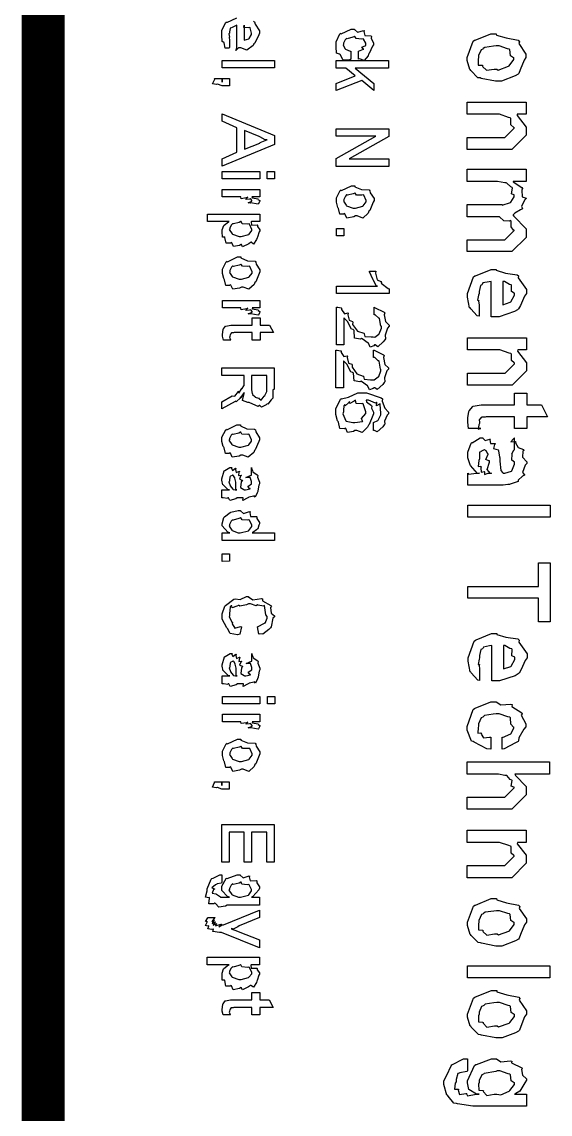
# Model space of a CAD drawing. Extents: x 0.1 to 11.6, y 0.3 to 16.3.
# Drawn here: x 1.585 to 1.832, y 1.393 to 1.903 of the extents above; entities that cross this region are included whole.
import ezdxf

# ---------------------------------------------------------------- set-up
doc = ezdxf.new("R2010")
doc.units = 0
doc.header["$MEASUREMENT"] = 0

msp = doc.modelspace()

# ---------------------------------------------------------------- linework, layer by layer
at = {"color": 0, "const_width": 0.02}
msp.add_lwpolyline([(1.595, 0.520019), (1.595, 4.17665)], dxfattribs=at)
at = {"color": 0}
msp.add_lwpolyline([(1.69325, 1.90349), (1.69368, 1.90317), (1.69396, 1.90213), (1.69607, 1.89904), (1.69607, 1.89794), (1.69575, 1.89719), (1.6939, 1.89328), (1.69347, 1.89296), (1.69308, 1.8921), (1.69021, 1.89003), (1.68728, 1.891), (1.68631, 1.891), (1.68599, 1.89068), (1.68494, 1.88976), (1.68544, 1.891), (1.68544, 1.891), (1.68544, 1.90164), (1.68489, 1.90126), (1.683, 1.90044), (1.68283, 1.90056), (1.68283, 1.90056), (1.6824, 1.90007), (1.68197, 1.8985), (1.68197, 1.89794), (1.68175, 1.89762), (1.68197, 1.896), (1.68197, 1.896), (1.68181, 1.89589), (1.68197, 1.89469), (1.68197, 1.89469), (1.68197, 1.89469), (1.68197, 1.89122), (1.68175, 1.89094), (1.68007, 1.8909), (1.67953, 1.89333), (1.67936, 1.89361), (1.67936, 1.89361), (1.6786, 1.89399), (1.6785, 1.89697), (1.6785, 1.89794), (1.6785, 1.89925), (1.68028, 1.90283), (1.68067, 1.90315), (1.68083, 1.90289), (1.68539, 1.90511)], dxfattribs=at)
for points in [[(1.68892, 1.90164), (1.68892, 1.89469), (1.68892, 1.89469), (1.69114, 1.89524), (1.69129, 1.89535), (1.69129, 1.89535), (1.69239, 1.89731), (1.69239, 1.89794), (1.69239, 1.89794), (1.69162, 1.90039), (1.69151, 1.90056), (1.69086, 1.90039), (1.68875, 1.90056), (1.68892, 1.90164), (1.68892, 1.90164)], [(1.73876, 1.88943), (1.73876, 1.88574), (1.73807, 1.88531), (1.73492, 1.88542), (1.73389, 1.88786), (1.73356, 1.88813), (1.7335, 1.88808), (1.73204, 1.88851), (1.73182, 1.8915), (1.73182, 1.89247), (1.73182, 1.89382), (1.73361, 1.89757), (1.734, 1.89789), (1.73415, 1.89757), (1.73887, 1.89985), (1.7405, 1.89985), (1.7404, 1.89962), (1.74181, 1.89837), (1.74474, 1.89914), (1.74507, 1.89899), (1.74479, 1.89871), (1.74528, 1.89675), (1.7481, 1.89669), (1.74832, 1.89638), (1.74826, 1.8955), (1.7494, 1.89324), (1.7494, 1.89247), (1.74892, 1.89176), (1.74724, 1.8884), (1.74701, 1.88813), (1.74681, 1.88732), (1.74496, 1.88514), (1.74278, 1.88585), (1.74224, 1.88574), (1.74224, 1.88943), (1.74224, 1.88943), (1.74468, 1.8904), (1.74485, 1.89051), (1.74457, 1.89057), (1.74382, 1.89133), (1.74571, 1.89219), (1.74571, 1.89247), (1.74571, 1.89317), (1.74462, 1.89513), (1.74442, 1.89529), (1.74365, 1.89513), (1.74126, 1.8954), (1.74067, 1.89638), (1.7405, 1.89638), (1.73969, 1.896), (1.73708, 1.89529), (1.73665, 1.89535), (1.7366, 1.89529), (1.73611, 1.89481), (1.73529, 1.89324), (1.73529, 1.89268), (1.73508, 1.89242), (1.736, 1.89068), (1.73617, 1.89051), (1.73617, 1.89051), (1.73844, 1.88949), (1.73876, 1.88943)], [(1.80669, 1.89762), (1.80675, 1.89703), (1.81136, 1.89567), (1.81694, 1.89458), (1.81754, 1.89393), (1.81717, 1.89307), (1.82058, 1.88818), (1.82058, 1.88656), (1.81972, 1.88531), (1.81793, 1.88086), (1.81728, 1.87912), (1.81689, 1.87874), (1.81549, 1.87793), (1.80919, 1.87549), (1.80713, 1.87549), (1.80626, 1.87549), (1.79958, 1.87679), (1.7991, 1.87701), (1.79812, 1.87711), (1.79482, 1.88049), (1.79454, 1.88092), (1.79428, 1.88092), (1.79303, 1.88514), (1.79303, 1.88656), (1.79303, 1.88656), (1.7959, 1.8941), (1.7965, 1.89458), (1.79676, 1.89464), (1.80419, 1.89762), (1.80669, 1.89762)], [(1.80669, 1.89199), (1.80533, 1.89182), (1.80132, 1.89128), (1.80063, 1.89068), (1.8004, 1.89046), (1.79964, 1.89019), (1.79844, 1.88749), (1.79844, 1.88656), (1.79818, 1.88579), (1.79824, 1.88303), (1.80007, 1.88292), (1.8004, 1.88265), (1.80029, 1.88232), (1.80214, 1.88058), (1.80572, 1.88112), (1.80692, 1.88112), (1.80757, 1.88064), (1.81244, 1.88243), (1.81278, 1.88265), (1.81278, 1.88265), (1.81494, 1.88558), (1.81494, 1.88656), (1.81478, 1.88644), (1.81338, 1.88738), (1.8131, 1.89025), (1.81278, 1.89046), (1.81196, 1.89063), (1.808, 1.89199), (1.80669, 1.89199)], [(1.67854, 1.88514), (1.70307, 1.88514), (1.70307, 1.88167), (1.67854, 1.88167), (1.67854, 1.88514)], [(1.73188, 1.8851), (1.7564, 1.8851), (1.7564, 1.88163), (1.74078, 1.88163), (1.74946, 1.87446), (1.74946, 1.87121), (1.74382, 1.87576), (1.73188, 1.87121), (1.73188, 1.87446), (1.74078, 1.87793), (1.73643, 1.88163), (1.73188, 1.88163), (1.73188, 1.8851)], [(1.67854, 1.87674), (1.68201, 1.87674), (1.68201, 1.87326), (1.67854, 1.87326), (1.67854, 1.87326), (1.67649, 1.87403), (1.67637, 1.87414), (1.67594, 1.87397), (1.67415, 1.87429), (1.67513, 1.87646), (1.67507, 1.87674), (1.67854, 1.87674), (1.67854, 1.87642), (1.67854, 1.87571), (1.67854, 1.87543), (1.67854, 1.87532), (1.67854, 1.875), (1.67854, 1.875), (1.67854, 1.87674)], [(1.79308, 1.86572), (1.82064, 1.86572), (1.82064, 1.86008), (1.81651, 1.86008), (1.8164, 1.85943), (1.82064, 1.85406), (1.82064, 1.85226), (1.82064, 1.85032), (1.81392, 1.84358), (1.80957, 1.84358), (1.79308, 1.84358), (1.79308, 1.84924), (1.80826, 1.84924), (1.81065, 1.84924), (1.815, 1.85357), (1.815, 1.854), (1.81483, 1.85394), (1.81353, 1.85508), (1.81353, 1.85807), (1.81326, 1.85835), (1.81244, 1.85856), (1.80817, 1.86008), (1.80675, 1.86008), (1.79308, 1.86008), (1.79308, 1.86572)], [(1.6786, 1.86029), (1.70313, 1.8501), (1.70313, 1.84597), (1.6786, 1.83578), (1.6786, 1.83925), (1.68554, 1.84228), (1.68554, 1.85379), (1.6786, 1.85682), (1.6786, 1.86029)], [(1.68901, 1.85249), (1.68901, 1.84381), (1.69618, 1.84663), (1.69635, 1.84685), (1.69954, 1.84814), (1.69965, 1.84814), (1.69878, 1.8481), (1.69629, 1.8495), (1.69596, 1.84967), (1.68901, 1.85249)], [(1.73193, 1.85329), (1.75646, 1.85329), (1.75646, 1.84961), (1.73801, 1.83919), (1.75646, 1.83919), (1.75646, 1.83572), (1.73193, 1.83572), (1.73193, 1.8394), (1.75038, 1.84982), (1.73193, 1.84982), (1.73193, 1.85329)], [(1.6786, 1.83333), (1.69618, 1.83333), (1.69618, 1.82986), (1.6786, 1.82986), (1.6786, 1.83333)], [(1.69965, 1.83333), (1.70313, 1.83333), (1.70313, 1.82986), (1.69965, 1.82986), (1.69965, 1.83333)], [(1.79312, 1.83436), (1.82069, 1.83436), (1.82069, 1.82872), (1.81461, 1.82872), (1.81451, 1.8285), (1.81862, 1.82579), (1.81896, 1.82546), (1.81858, 1.82465), (1.81874, 1.82156), (1.82069, 1.8209), (1.82069, 1.82069), (1.81993, 1.81993), (1.81853, 1.81694), (1.81901, 1.81603), (1.81896, 1.81592), (1.81803, 1.81549), (1.81543, 1.81381), (1.81467, 1.81321), (1.8144, 1.8131), (1.81483, 1.8125), (1.82069, 1.80664), (1.82069, 1.80462), (1.82069, 1.80246), (1.81396, 1.79594), (1.81158, 1.79596), (1.79312, 1.79596), (1.79312, 1.80138), (1.80897, 1.80138), (1.81071, 1.80138), (1.81506, 1.80572), (1.81506, 1.80593), (1.81478, 1.80587), (1.81358, 1.80757), (1.81358, 1.81022), (1.81332, 1.81049), (1.81282, 1.81011), (1.81022, 1.81028), (1.80826, 1.81222), (1.80767, 1.81222), (1.79312, 1.81222), (1.79312, 1.81787), (1.8094, 1.81787), (1.80951, 1.81765), (1.81332, 1.81879), (1.81353, 1.81896), (1.81353, 1.81896), (1.81506, 1.82156), (1.81506, 1.82243), (1.81489, 1.82237), (1.81381, 1.82292), (1.81429, 1.82563), (1.81418, 1.8259), (1.81342, 1.82617), (1.81168, 1.82796), (1.81136, 1.82807), (1.81071, 1.82801), (1.80729, 1.82872), (1.80615, 1.82872), (1.79312, 1.82872), (1.79312, 1.83436)], [(1.74067, 1.82671), (1.74067, 1.82622), (1.74365, 1.82488), (1.74724, 1.82476), (1.74761, 1.82432), (1.74778, 1.8234), (1.74957, 1.82069), (1.74957, 1.81976), (1.74924, 1.81901), (1.74756, 1.8151), (1.74718, 1.81478), (1.74685, 1.81386), (1.74431, 1.81162), (1.74169, 1.81261), (1.74089, 1.81261), (1.74007, 1.81213), (1.73682, 1.81162), (1.736, 1.81353), (1.73568, 1.81369), (1.73546, 1.81342), (1.73361, 1.81342), (1.73301, 1.81603), (1.73286, 1.81629), (1.73264, 1.81657), (1.73199, 1.81901), (1.73199, 1.81976), (1.73199, 1.82101), (1.73378, 1.82443), (1.73415, 1.82476), (1.73432, 1.82443), (1.73904, 1.82671), (1.74067, 1.82671)], [(1.67865, 1.82497), (1.69624, 1.82497), (1.69624, 1.8215), (1.69254, 1.8215), (1.69276, 1.82101), (1.69526, 1.82053), (1.69536, 1.82042), (1.69532, 1.82026), (1.69624, 1.81976), (1.69624, 1.81956), (1.69601, 1.81917), (1.69547, 1.81814), (1.69536, 1.81803), (1.69189, 1.81868), (1.69162, 1.81862), (1.69069, 1.81868), (1.69254, 1.8195), (1.69254, 1.81976), (1.69254, 1.81976), (1.692, 1.82058), (1.69189, 1.82064), (1.69135, 1.82047), (1.68967, 1.82032), (1.6906, 1.82129), (1.6906, 1.82129), (1.68989, 1.82101), (1.6875, 1.82064), (1.68733, 1.8215), (1.68733, 1.8215), (1.67865, 1.8215), (1.67865, 1.82497)], [(1.74067, 1.82324), (1.73986, 1.82286), (1.73725, 1.82221), (1.73682, 1.82243), (1.73676, 1.82237), (1.73628, 1.82189), (1.73546, 1.82032), (1.73546, 1.81976), (1.73525, 1.8195), (1.73654, 1.81754), (1.73676, 1.81737), (1.73676, 1.81737), (1.73986, 1.81629), (1.74089, 1.81629), (1.74089, 1.81629), (1.74436, 1.81722), (1.74457, 1.81737), (1.74457, 1.81737), (1.74588, 1.81917), (1.74588, 1.81976), (1.74588, 1.81976), (1.74479, 1.82221), (1.74457, 1.82237), (1.74382, 1.82221), (1.74132, 1.82232), (1.74083, 1.82324), (1.74067, 1.82324)], [(1.67171, 1.81342), (1.69624, 1.81342), (1.69624, 1.80994), (1.69233, 1.80994), (1.69211, 1.80979), (1.69228, 1.80826), (1.69499, 1.80838), (1.69515, 1.80821), (1.6951, 1.80761), (1.69624, 1.80615), (1.69624, 1.80561), (1.6959, 1.80512), (1.69515, 1.80263), (1.69493, 1.80236), (1.69472, 1.8016), (1.69331, 1.79943), (1.69211, 1.80029), (1.69189, 1.80018), (1.69103, 1.79958), (1.68815, 1.79818), (1.68767, 1.79932), (1.68756, 1.79932), (1.68679, 1.79883), (1.68392, 1.79829), (1.68311, 1.80007), (1.68278, 1.80018), (1.68251, 1.79992), (1.6805, 1.79992), (1.6799, 1.80251), (1.67974, 1.80279), (1.67969, 1.80274), (1.67876, 1.80268), (1.67865, 1.80524), (1.67865, 1.80604), (1.67865, 1.80604), (1.67936, 1.80806), (1.67953, 1.80821), (1.67953, 1.80821), (1.68164, 1.80985), (1.68192, 1.80994), (1.67171, 1.80996), (1.67171, 1.81342)], [(1.68733, 1.80994), (1.68653, 1.80957), (1.68392, 1.80886), (1.68349, 1.80892), (1.68343, 1.80886), (1.68294, 1.80843), (1.68212, 1.80697), (1.68212, 1.80647), (1.68192, 1.80621), (1.68321, 1.80425), (1.68343, 1.8041), (1.68343, 1.8041), (1.68653, 1.803), (1.68756, 1.803), (1.68756, 1.803), (1.69103, 1.80393), (1.69125, 1.8041), (1.69125, 1.8041), (1.69254, 1.80572), (1.69254, 1.80626), (1.69254, 1.80626), (1.69146, 1.80871), (1.69125, 1.80886), (1.69049, 1.80871), (1.68799, 1.80897), (1.6875, 1.80994), (1.68733, 1.80994)], [(1.73199, 1.80675), (1.73546, 1.80675), (1.73546, 1.80328), (1.73199, 1.80328), (1.73199, 1.80675)], [(1.68739, 1.79346), (1.68739, 1.79297), (1.69038, 1.79161), (1.69396, 1.7915), (1.69433, 1.79107), (1.6945, 1.79015), (1.69629, 1.78743), (1.69629, 1.78651), (1.69596, 1.78575), (1.69428, 1.78185), (1.6939, 1.78153), (1.69357, 1.7806), (1.69103, 1.77838), (1.68842, 1.77935), (1.68761, 1.77935), (1.68679, 1.77886), (1.68354, 1.77838), (1.68272, 1.78028), (1.6824, 1.78043), (1.68218, 1.78017), (1.68033, 1.78017), (1.67974, 1.78276), (1.67958, 1.78304), (1.67936, 1.78332), (1.67871, 1.78575), (1.67871, 1.78651), (1.67871, 1.78776), (1.6805, 1.79118), (1.68088, 1.7915), (1.68104, 1.79118), (1.68576, 1.79346), (1.68739, 1.79346)], [(1.68739, 1.78999), (1.68658, 1.78961), (1.68397, 1.78896), (1.68354, 1.78917), (1.68349, 1.78911), (1.683, 1.78863), (1.68218, 1.78706), (1.68218, 1.78651), (1.68197, 1.78624), (1.68326, 1.78429), (1.68349, 1.78413), (1.68349, 1.78413), (1.68658, 1.78304), (1.68761, 1.78304), (1.68761, 1.78304), (1.69108, 1.78396), (1.69129, 1.78413), (1.69129, 1.78413), (1.6926, 1.78592), (1.6926, 1.78651), (1.6926, 1.78651), (1.69151, 1.78896), (1.69129, 1.78911), (1.69054, 1.78896), (1.68804, 1.78907), (1.68756, 1.78999), (1.68739, 1.78999)], [(1.73204, 1.77636), (1.73204, 1.77983), (1.75114, 1.77983), (1.75076, 1.77979), (1.74914, 1.78276), (1.74897, 1.7831), (1.74897, 1.7831), (1.7475, 1.78651), (1.74744, 1.78678), (1.75049, 1.78678), (1.75032, 1.78586), (1.75108, 1.78271), (1.75282, 1.78196), (1.7531, 1.78157), (1.75293, 1.78125), (1.75624, 1.77869), (1.75657, 1.77854), (1.75657, 1.77636), (1.73204, 1.77636)], [(1.79867, 1.77117), (1.79867, 1.76574), (1.79775, 1.7659), (1.79476, 1.76921), (1.79454, 1.76964), (1.79422, 1.76975), (1.79324, 1.77474), (1.79324, 1.77636), (1.79324, 1.77636), (1.79611, 1.78413), (1.79671, 1.78461), (1.79704, 1.78467), (1.80425, 1.78765), (1.80669, 1.78765), (1.80669, 1.78722), (1.81093, 1.78586), (1.81646, 1.78515), (1.81711, 1.78461), (1.81689, 1.78364), (1.82081, 1.77821), (1.82081, 1.77636), (1.81993, 1.77511), (1.81803, 1.77083), (1.81711, 1.76915), (1.81668, 1.76878), (1.81521, 1.76796), (1.808, 1.76551), (1.80561, 1.76551), (1.80528, 1.76551), (1.80453, 1.76551), (1.80431, 1.76551), (1.80431, 1.78201), (1.80333, 1.7819), (1.8004, 1.78131), (1.80007, 1.78065), (1.79997, 1.78049), (1.79926, 1.78017), (1.79867, 1.77735), (1.79867, 1.77638), (1.79839, 1.77567), (1.79796, 1.77322), (1.79867, 1.77317), (1.79867, 1.77311), (1.79844, 1.77274), (1.79867, 1.77117), (1.79867, 1.77117)], [(1.80974, 1.78201), (1.80974, 1.77115), (1.80974, 1.77115), (1.81321, 1.77229), (1.81342, 1.77246), (1.81342, 1.77246), (1.81515, 1.77556), (1.81515, 1.77658), (1.81506, 1.77653), (1.81375, 1.77729), (1.81386, 1.78022), (1.81364, 1.78049), (1.81282, 1.78065), (1.81049, 1.78201), (1.80974, 1.78201)], [(1.67871, 1.77317), (1.69629, 1.77317), (1.69629, 1.76969), (1.6926, 1.76969), (1.69282, 1.76921), (1.69532, 1.76872), (1.69542, 1.76861), (1.69536, 1.76844), (1.69629, 1.76796), (1.69629, 1.76774), (1.69607, 1.76736), (1.69553, 1.76633), (1.69542, 1.76622), (1.69194, 1.76687), (1.69168, 1.76682), (1.69075, 1.76687), (1.6926, 1.76768), (1.6926, 1.76796), (1.6926, 1.76796), (1.69206, 1.76876), (1.69194, 1.76882), (1.6914, 1.76867), (1.68972, 1.7685), (1.69065, 1.76947), (1.69065, 1.76947), (1.68994, 1.76921), (1.68756, 1.76882), (1.68739, 1.76969), (1.68739, 1.76969), (1.67871, 1.76969), (1.67871, 1.77317)], [(1.73551, 1.75239), (1.73204, 1.75239), (1.73204, 1.76997), (1.73264, 1.76997), (1.73421, 1.76964), (1.73443, 1.76953), (1.73443, 1.76888), (1.73574, 1.76687), (1.73731, 1.76731), (1.73747, 1.76714), (1.73731, 1.76644), (1.73796, 1.76389), (1.73953, 1.76335), (1.73964, 1.76303), (1.73958, 1.76199), (1.74186, 1.75879), (1.74474, 1.75782), (1.74507, 1.7576), (1.74496, 1.7576), (1.74528, 1.75629), (1.74821, 1.75608), (1.74918, 1.75608), (1.74989, 1.75607), (1.75179, 1.75737), (1.75201, 1.7576), (1.75201, 1.7576), (1.7531, 1.76019), (1.7531, 1.76107), (1.75282, 1.76107), (1.75217, 1.76476), (1.75201, 1.76497), (1.75179, 1.76486), (1.75017, 1.7665), (1.74963, 1.7665), (1.74963, 1.76997), (1.74983, 1.76992), (1.75429, 1.76774), (1.75461, 1.76736), (1.75435, 1.7665), (1.75493, 1.76324), (1.75657, 1.76161), (1.75657, 1.76107), (1.75586, 1.76025), (1.75472, 1.75694), (1.75489, 1.75515), (1.75461, 1.75478), (1.7539, 1.75385), (1.75131, 1.75146), (1.75017, 1.75239), (1.74983, 1.75239), (1.74951, 1.75201), (1.74778, 1.75136), (1.74701, 1.75314), (1.74681, 1.75325), (1.74681, 1.75325), (1.74403, 1.75521), (1.74376, 1.75543), (1.74322, 1.7551), (1.7405, 1.75558), (1.74024, 1.75911), (1.73986, 1.75956), (1.73899, 1.75971), (1.73714, 1.76329), (1.73703, 1.76346), (1.73699, 1.76346), (1.73562, 1.76486), (1.73551, 1.76497), (1.73551, 1.75239)], [(1.68267, 1.75467), (1.67919, 1.75467), (1.67919, 1.75467), (1.67876, 1.75646), (1.67876, 1.75706), (1.67876, 1.75706), (1.6791, 1.75971), (1.67919, 1.75987), (1.67919, 1.75987), (1.68018, 1.76113), (1.68028, 1.76118), (1.68028, 1.76118), (1.68272, 1.76161), (1.68354, 1.76161), (1.69265, 1.76161), (1.69265, 1.76508), (1.69635, 1.76508), (1.69635, 1.76161), (1.70068, 1.76161), (1.70264, 1.75814), (1.69635, 1.75814), (1.69635, 1.75467), (1.69265, 1.75467), (1.69265, 1.75814), (1.68419, 1.75814), (1.68397, 1.75797), (1.68294, 1.75797), (1.68289, 1.75792), (1.68278, 1.75776), (1.68246, 1.75737), (1.68246, 1.75726), (1.68229, 1.75706), (1.68224, 1.7564), (1.68224, 1.75618), (1.68207, 1.75597), (1.68257, 1.75483), (1.68267, 1.75467)], [(1.79329, 1.75575), (1.82086, 1.75575), (1.82086, 1.75011), (1.81674, 1.75011), (1.81662, 1.74946), (1.82086, 1.74408), (1.82086, 1.74229), (1.82086, 1.74035), (1.81413, 1.73361), (1.80979, 1.73361), (1.79329, 1.73361), (1.79329, 1.73925), (1.80849, 1.73926), (1.81087, 1.73925), (1.81521, 1.7436), (1.81521, 1.74403), (1.81506, 1.74397), (1.81375, 1.74511), (1.81375, 1.7481), (1.81347, 1.74838), (1.81267, 1.74858), (1.80838, 1.75011), (1.80697, 1.75011), (1.79329, 1.75011), (1.79329, 1.75575)], [(1.73525, 1.73242), (1.73178, 1.73242), (1.73178, 1.75), (1.73236, 1.75), (1.73394, 1.74967), (1.73415, 1.74957), (1.73415, 1.74892), (1.73546, 1.7469), (1.73703, 1.74733), (1.73719, 1.74718), (1.73703, 1.74647), (1.73768, 1.74392), (1.73926, 1.74338), (1.73936, 1.74306), (1.73931, 1.74203), (1.7416, 1.73882), (1.74447, 1.73785), (1.74479, 1.73763), (1.74468, 1.73763), (1.74501, 1.73633), (1.74794, 1.73611), (1.74892, 1.73611), (1.74963, 1.73611), (1.75151, 1.73742), (1.75174, 1.73763), (1.75174, 1.73763), (1.75282, 1.74024), (1.75282, 1.7411), (1.75256, 1.7411), (1.7519, 1.74479), (1.75174, 1.74501), (1.75151, 1.7449), (1.74989, 1.74653), (1.74935, 1.74653), (1.74935, 1.75), (1.74957, 1.74994), (1.75401, 1.74778), (1.75435, 1.7474), (1.75407, 1.74653), (1.75467, 1.74328), (1.75629, 1.74164), (1.75629, 1.7411), (1.75558, 1.74029), (1.75444, 1.73697), (1.75461, 1.73518), (1.75435, 1.73481), (1.75364, 1.73389), (1.75103, 1.7315), (1.74989, 1.73242), (1.74957, 1.73242), (1.74924, 1.73204), (1.7475, 1.73139), (1.74675, 1.73318), (1.74653, 1.73329), (1.74653, 1.73329), (1.74376, 1.73524), (1.74349, 1.73546), (1.74294, 1.73514), (1.74024, 1.73562), (1.73996, 1.73915), (1.73958, 1.73958), (1.73871, 1.73975), (1.73688, 1.74332), (1.73676, 1.74349), (1.73671, 1.74349), (1.73535, 1.7449), (1.73525, 1.74501), (1.73525, 1.73242)], [(1.67844, 1.74165), (1.70296, 1.74164), (1.70296, 1.73167), (1.70231, 1.73133), (1.70221, 1.7276), (1.7021, 1.72732), (1.70156, 1.72672), (1.69993, 1.72478), (1.69971, 1.72493), (1.69971, 1.72493), (1.69911, 1.72444), (1.69694, 1.72336), (1.69624, 1.72407), (1.69601, 1.72407), (1.69536, 1.72362), (1.69157, 1.72537), (1.69125, 1.72558), (1.6906, 1.72543), (1.68815, 1.7265), (1.68896, 1.72965), (1.68886, 1.73014), (1.68836, 1.72954), (1.68701, 1.7276), (1.68778, 1.7284), (1.68778, 1.7284), (1.68718, 1.72775), (1.68517, 1.72581), (1.68474, 1.72607), (1.68474, 1.72601), (1.67844, 1.72254), (1.67844, 1.72581), (1.68321, 1.72862), (1.68321, 1.72862), (1.68446, 1.72846), (1.68625, 1.73068), (1.68647, 1.73079), (1.68636, 1.73063), (1.68636, 1.72982), (1.68788, 1.73199), (1.68799, 1.7321), (1.68799, 1.7321), (1.68881, 1.73329), (1.68886, 1.7334), (1.68886, 1.7334), (1.68886, 1.73454), (1.68886, 1.73492), (1.68886, 1.73817), (1.67844, 1.73817), (1.67844, 1.74165)], [(1.69233, 1.73817), (1.69233, 1.7321), (1.69233, 1.73144), (1.69265, 1.72965), (1.69276, 1.7295), (1.69276, 1.72917), (1.6939, 1.72831), (1.69407, 1.72819), (1.69407, 1.72803), (1.69553, 1.72754), (1.69601, 1.72754), (1.69596, 1.72732), (1.69689, 1.72657), (1.69824, 1.72846), (1.6984, 1.72862), (1.69835, 1.72862), (1.69846, 1.7284), (1.69949, 1.73068), (1.69949, 1.73144), (1.69949, 1.73817), (1.69233, 1.73817)], [(1.74935, 1.71246), (1.74935, 1.71615), (1.74935, 1.71615), (1.75142, 1.71713), (1.75151, 1.71724), (1.75146, 1.71729), (1.75282, 1.71972), (1.75282, 1.72049), (1.75282, 1.72049), (1.75244, 1.72456), (1.75239, 1.72504), (1.75206, 1.72472), (1.75076, 1.72401), (1.75082, 1.72558), (1.75065, 1.72569), (1.75022, 1.72526), (1.74696, 1.72657), (1.74588, 1.72657), (1.74604, 1.72575), (1.74832, 1.72407), (1.74849, 1.72374), (1.74838, 1.72293), (1.74935, 1.72097), (1.74935, 1.72026), (1.74903, 1.7194), (1.74735, 1.71522), (1.74696, 1.71485), (1.74658, 1.71392), (1.74397, 1.71154), (1.74149, 1.71246), (1.74067, 1.71246), (1.73996, 1.71197), (1.73719, 1.71149), (1.73643, 1.71337), (1.73611, 1.71354), (1.73579, 1.71322), (1.73361, 1.71343), (1.73301, 1.71625), (1.73286, 1.71658), (1.73258, 1.7169), (1.73178, 1.71994), (1.73178, 1.72092), (1.73178, 1.72254), (1.73394, 1.727), (1.73438, 1.72743), (1.73443, 1.72726), (1.73768, 1.72803), (1.74203, 1.73004), (1.74349, 1.73003), (1.74599, 1.73004), (1.75293, 1.72769), (1.75347, 1.72721), (1.75331, 1.72618), (1.75456, 1.72282), (1.75629, 1.72092), (1.75629, 1.72026), (1.75564, 1.71963), (1.75444, 1.71685), (1.75456, 1.71533), (1.75435, 1.71506), (1.75364, 1.71414), (1.75108, 1.71175), (1.74972, 1.71251), (1.74935, 1.71246)], [(1.79943, 1.71332), (1.79378, 1.71332), (1.79378, 1.71332), (1.79335, 1.71625), (1.79335, 1.71724), (1.79335, 1.71832), (1.79389, 1.72136), (1.794, 1.72157), (1.794, 1.72157), (1.79574, 1.72362), (1.79596, 1.72374), (1.79596, 1.72374), (1.79969, 1.72439), (1.80094, 1.72439), (1.81526, 1.72439), (1.81526, 1.72982), (1.8209, 1.72982), (1.8209, 1.72439), (1.82785, 1.72439), (1.83068, 1.71875), (1.8209, 1.71875), (1.8209, 1.71332), (1.81526, 1.71332), (1.81526, 1.71875), (1.80203, 1.71875), (1.80149, 1.71864), (1.79992, 1.71858), (1.79986, 1.71853), (1.79958, 1.71847), (1.79904, 1.71778), (1.79899, 1.71767), (1.79872, 1.71756), (1.79878, 1.71619), (1.79878, 1.71571), (1.7985, 1.71511), (1.79824, 1.713), (1.79937, 1.71337), (1.79943, 1.71332)], [(1.74089, 1.72657), (1.74029, 1.72612), (1.73822, 1.7251), (1.73807, 1.72592), (1.73807, 1.72592), (1.73763, 1.72536), (1.73606, 1.72396), (1.73589, 1.72461), (1.73589, 1.72461), (1.73546, 1.7239), (1.73525, 1.72185), (1.73525, 1.72114), (1.73497, 1.72026), (1.73633, 1.7169), (1.73654, 1.71679), (1.73654, 1.71679), (1.73964, 1.71614), (1.74067, 1.71614), (1.74067, 1.71614), (1.74414, 1.71669), (1.74436, 1.71679), (1.74419, 1.71679), (1.74371, 1.71804), (1.74567, 1.72037), (1.74567, 1.72114), (1.74567, 1.72114), (1.74457, 1.72482), (1.74436, 1.72504), (1.74365, 1.72482), (1.74121, 1.7251), (1.74094, 1.72657), (1.74089, 1.72657)], [(1.68718, 1.71506), (1.68718, 1.71457), (1.69015, 1.71322), (1.69374, 1.71311), (1.69412, 1.71268), (1.69428, 1.71175), (1.69607, 1.70904), (1.69607, 1.70811), (1.69575, 1.70736), (1.69407, 1.70344), (1.69368, 1.70313), (1.69336, 1.70221), (1.69081, 1.69999), (1.68821, 1.70096), (1.68739, 1.70096), (1.68658, 1.70047), (1.68332, 1.69997), (1.68251, 1.70188), (1.68218, 1.70204), (1.68197, 1.70176), (1.68013, 1.70176), (1.67953, 1.70437), (1.67936, 1.70464), (1.67914, 1.70492), (1.6785, 1.70736), (1.6785, 1.70811), (1.6785, 1.70936), (1.68028, 1.71278), (1.68067, 1.71311), (1.68083, 1.71278), (1.68554, 1.71506), (1.68718, 1.71506)], [(1.68718, 1.71158), (1.68636, 1.71121), (1.68375, 1.71056), (1.68332, 1.71078), (1.68326, 1.71072), (1.68278, 1.71024), (1.68197, 1.70865), (1.68197, 1.70811), (1.68175, 1.70785), (1.68306, 1.70589), (1.68326, 1.70574), (1.68326, 1.70574), (1.68636, 1.70464), (1.68739, 1.70464), (1.68739, 1.70464), (1.69086, 1.70557), (1.69108, 1.70574), (1.69108, 1.70574), (1.69239, 1.70751), (1.69239, 1.70811), (1.69239, 1.70811), (1.69129, 1.71056), (1.69108, 1.71072), (1.69032, 1.71056), (1.68782, 1.71067), (1.68733, 1.71158), (1.68718, 1.71158)], [(1.79878, 1.69249), (1.7979, 1.69233), (1.79465, 1.69607), (1.79443, 1.6964), (1.79443, 1.6964), (1.79335, 1.69965), (1.79335, 1.70074), (1.79335, 1.70226), (1.79497, 1.70649), (1.79531, 1.70682), (1.79546, 1.70665), (1.79921, 1.70899), (1.80051, 1.70899), (1.8004, 1.70882), (1.80143, 1.70779), (1.80371, 1.70844), (1.80399, 1.70833), (1.80371, 1.70807), (1.80399, 1.70643), (1.80621, 1.70638), (1.80638, 1.70617), (1.80593, 1.70589), (1.80544, 1.7041), (1.80757, 1.70344), (1.80767, 1.70313), (1.80767, 1.70275), (1.80826, 1.70008), (1.80832, 1.69965), (1.80832, 1.69819), (1.80886, 1.69379), (1.80968, 1.69288), (1.80985, 1.69249), (1.80985, 1.69249), (1.81049, 1.69249), (1.81071, 1.69249), (1.81071, 1.69249), (1.81381, 1.69342), (1.81396, 1.69357), (1.81396, 1.69357), (1.81526, 1.69667), (1.81526, 1.69769), (1.81515, 1.69764), (1.81392, 1.69863), (1.81418, 1.70139), (1.81396, 1.70161), (1.81396, 1.70161), (1.81489, 1.70329), (1.81526, 1.70335), (1.81526, 1.70899), (1.81478, 1.70861), (1.81353, 1.70714), (1.81549, 1.70725), (1.81592, 1.70703), (1.81569, 1.7066), (1.81694, 1.70453), (1.81939, 1.70356), (1.81961, 1.70313), (1.81913, 1.70279), (1.81901, 1.70003), (1.8209, 1.69781), (1.8209, 1.69704), (1.82021, 1.69618), (1.8189, 1.69282), (1.81988, 1.69178), (1.81982, 1.69162), (1.81901, 1.69114), (1.81694, 1.68918), (1.817, 1.68864), (1.817, 1.68858), (1.81597, 1.68832), (1.81326, 1.68733), (1.81287, 1.68728), (1.81213, 1.68718), (1.8099, 1.68685), (1.80919, 1.68685), (1.80485, 1.68685), (1.80311, 1.68685), (1.79921, 1.68685), (1.7979, 1.68685), (1.7971, 1.68685), (1.79428, 1.68685), (1.79335, 1.68685), (1.79335, 1.69249), (1.79372, 1.692), (1.79747, 1.69249), (1.79878, 1.69249)], [(1.80442, 1.69249), (1.80399, 1.69243), (1.80246, 1.69422), (1.80354, 1.69769), (1.80354, 1.69835), (1.80328, 1.69824), (1.80186, 1.69883), (1.8029, 1.70144), (1.8029, 1.70161), (1.80263, 1.70165), (1.80214, 1.70285), (1.80203, 1.7029), (1.80181, 1.7029), (1.80132, 1.70335), (1.80117, 1.70335), (1.80067, 1.70324), (1.79953, 1.70264), (1.79943, 1.70247), (1.79893, 1.70226), (1.79878, 1.69997), (1.79878, 1.69922), (1.7985, 1.6984), (1.79829, 1.69569), (1.79953, 1.69575), (1.79964, 1.69553), (1.79943, 1.69499), (1.79969, 1.69297), (1.80122, 1.69325), (1.80138, 1.69314), (1.80117, 1.69299), (1.80122, 1.69183), (1.80296, 1.69249), (1.80354, 1.69249), (1.80442, 1.69249)], [(1.68197, 1.68468), (1.68132, 1.6849), (1.67925, 1.68685), (1.67914, 1.68707), (1.67899, 1.68713), (1.6785, 1.68924), (1.6785, 1.68989), (1.6785, 1.68989), (1.67958, 1.69358), (1.67979, 1.69379), (1.67979, 1.69379), (1.68224, 1.6951), (1.68306, 1.6951), (1.68294, 1.69482), (1.68349, 1.69374), (1.68485, 1.69478), (1.685, 1.69467), (1.68485, 1.69428), (1.68511, 1.69282), (1.68664, 1.69347), (1.68674, 1.69336), (1.68647, 1.69297), (1.68619, 1.6914), (1.68756, 1.69151), (1.68761, 1.6914), (1.68722, 1.69114), (1.68664, 1.68967), (1.68799, 1.68924), (1.68804, 1.68901), (1.68756, 1.68847), (1.68722, 1.68588), (1.68881, 1.6849), (1.68892, 1.68468), (1.68892, 1.68468), (1.68956, 1.68468), (1.68956, 1.68468), (1.68956, 1.68468), (1.69162, 1.68522), (1.69174, 1.68533), (1.6914, 1.68539), (1.69054, 1.68636), (1.69239, 1.68756), (1.69239, 1.68793), (1.69239, 1.68858), (1.69162, 1.69043), (1.69151, 1.69054), (1.69108, 1.69043), (1.68972, 1.69043), (1.69211, 1.69157), (1.69239, 1.69162), (1.69239, 1.6951), (1.69233, 1.69482), (1.6926, 1.6939), (1.69282, 1.69379), (1.69299, 1.69314), (1.69504, 1.69168), (1.69521, 1.6914), (1.6951, 1.6906), (1.69607, 1.68832), (1.69607, 1.6875), (1.69575, 1.6869), (1.69532, 1.68425), (1.69521, 1.68403), (1.69499, 1.68332), (1.69407, 1.68126), (1.69347, 1.68207), (1.69347, 1.68207), (1.69336, 1.68175), (1.69108, 1.68126), (1.69086, 1.68121), (1.69026, 1.68078), (1.68826, 1.67979), (1.68847, 1.68099), (1.68847, 1.68099), (1.68565, 1.68099), (1.68494, 1.6805), (1.68224, 1.67975), (1.68153, 1.68099), (1.68132, 1.68099), (1.6811, 1.68072), (1.67914, 1.68099), (1.6785, 1.68099), (1.6785, 1.68468), (1.67936, 1.68468), (1.68132, 1.68468), (1.68197, 1.68468)], [(1.68544, 1.68468), (1.68506, 1.68479), (1.685, 1.68793), (1.685, 1.68838), (1.68494, 1.68838), (1.68457, 1.69021), (1.68457, 1.69032), (1.68457, 1.69032), (1.68397, 1.69135), (1.68392, 1.6914), (1.68386, 1.6914), (1.68354, 1.69162), (1.68349, 1.69162), (1.68326, 1.6914), (1.68246, 1.69108), (1.6824, 1.69097), (1.68212, 1.6906), (1.68197, 1.68929), (1.68197, 1.68881), (1.68175, 1.68847), (1.68229, 1.68679), (1.6824, 1.68664), (1.68229, 1.68653), (1.6836, 1.685), (1.68371, 1.6849), (1.68371, 1.6849), (1.68468, 1.68468), (1.685, 1.68468), (1.68544, 1.68468)], [(1.7934, 1.67763), (1.83182, 1.67763), (1.83182, 1.67199), (1.7934, 1.67199), (1.7934, 1.67763)], [(1.67854, 1.66471), (1.68224, 1.66471), (1.68132, 1.66493), (1.67854, 1.66786), (1.67854, 1.66883), (1.67854, 1.66883), (1.67942, 1.67188), (1.67964, 1.6721), (1.67964, 1.6721), (1.68235, 1.67415), (1.68267, 1.67426), (1.68267, 1.67426), (1.68608, 1.67513), (1.68722, 1.67513), (1.68713, 1.67492), (1.68853, 1.67367), (1.69146, 1.67458), (1.69179, 1.67449), (1.69151, 1.67421), (1.69183, 1.67226), (1.69461, 1.67236), (1.69482, 1.6721), (1.69482, 1.67128), (1.69613, 1.66949), (1.69613, 1.66883), (1.69581, 1.66829), (1.69521, 1.66661), (1.69504, 1.66644), (1.69467, 1.66612), (1.69288, 1.66482), (1.69265, 1.66471), (1.70307, 1.66471), (1.70307, 1.66103), (1.67854, 1.66103), (1.67854, 1.66471)], [(1.68722, 1.67165), (1.68642, 1.67128), (1.68381, 1.67057), (1.68338, 1.67063), (1.68332, 1.67057), (1.68283, 1.67008), (1.68201, 1.66851), (1.68201, 1.66797), (1.68186, 1.66775), (1.68311, 1.66596), (1.68332, 1.66581), (1.68332, 1.66581), (1.68608, 1.66471), (1.68701, 1.66471), (1.68701, 1.66471), (1.69092, 1.66564), (1.69114, 1.66581), (1.69114, 1.66581), (1.69243, 1.66758), (1.69243, 1.66818), (1.69243, 1.66818), (1.69135, 1.67063), (1.69114, 1.67079), (1.69038, 1.67063), (1.68799, 1.67074), (1.68739, 1.67165), (1.68722, 1.67165)], [(1.6786, 1.65485), (1.68207, 1.65485), (1.68207, 1.65138), (1.6786, 1.65136), (1.6786, 1.65485)], [(1.79346, 1.6396), (1.82644, 1.6396), (1.82644, 1.65067), (1.83188, 1.65067), (1.83188, 1.6231), (1.82644, 1.6231), (1.82644, 1.63417), (1.79346, 1.63417), (1.79346, 1.6396)], [(1.68772, 1.62082), (1.68685, 1.61735), (1.68582, 1.61708), (1.68229, 1.61774), (1.6811, 1.62007), (1.68078, 1.62039), (1.68078, 1.62039), (1.6786, 1.62429), (1.6786, 1.6256), (1.6786, 1.6269), (1.67985, 1.63049), (1.68013, 1.63081), (1.68013, 1.63081), (1.68414, 1.63368), (1.68468, 1.63385), (1.68468, 1.63379), (1.68701, 1.63351), (1.68994, 1.63493), (1.69097, 1.63493), (1.69092, 1.63482), (1.69288, 1.6334), (1.697, 1.63406), (1.69749, 1.63385), (1.69749, 1.63297), (1.70139, 1.63075), (1.70161, 1.63038), (1.70122, 1.62983), (1.70156, 1.62722), (1.70313, 1.62588), (1.70313, 1.62538), (1.70221, 1.62483), (1.7015, 1.62071), (1.70117, 1.62039), (1.70042, 1.61957), (1.69769, 1.61735), (1.69618, 1.61746), (1.69575, 1.61735), (1.6951, 1.62082), (1.6951, 1.62082), (1.69835, 1.62256), (1.69857, 1.62278), (1.69851, 1.62278), (1.69863, 1.62256), (1.69965, 1.62483), (1.69965, 1.6256), (1.69906, 1.62642), (1.69835, 1.63081), (1.69835, 1.63081), (1.69792, 1.63043), (1.69542, 1.63092), (1.6951, 1.63103), (1.69456, 1.63058), (1.69185, 1.63146), (1.69097, 1.63146), (1.69, 1.63113), (1.6869, 1.63049), (1.68631, 1.63086), (1.68619, 1.63081), (1.68554, 1.63043), (1.68332, 1.62967), (1.68306, 1.63053), (1.68294, 1.63058), (1.6824, 1.63015), (1.68207, 1.6269), (1.68207, 1.62582), (1.68181, 1.62554), (1.68317, 1.623), (1.68338, 1.62278), (1.68326, 1.62218), (1.68457, 1.62017), (1.68722, 1.62093), (1.68772, 1.62082)], [(1.79893, 1.60118), (1.79893, 1.59575), (1.79801, 1.59592), (1.79503, 1.59924), (1.79482, 1.59967), (1.79449, 1.59976), (1.79351, 1.60476), (1.79351, 1.60639), (1.79351, 1.60639), (1.79639, 1.61415), (1.79699, 1.61464), (1.79731, 1.61469), (1.80453, 1.61768), (1.80697, 1.61768), (1.80697, 1.61724), (1.81119, 1.61589), (1.81674, 1.61518), (1.81739, 1.61464), (1.81717, 1.61367), (1.82107, 1.60824), (1.82107, 1.60639), (1.82021, 1.60514), (1.81831, 1.60086), (1.81739, 1.59918), (1.81694, 1.59879), (1.81549, 1.59799), (1.80826, 1.59554), (1.80587, 1.59554), (1.80556, 1.59554), (1.80479, 1.59554), (1.80458, 1.59554), (1.80458, 1.61203), (1.8036, 1.61193), (1.80067, 1.61133), (1.80035, 1.61068), (1.80024, 1.61051), (1.79953, 1.61018), (1.79893, 1.60736), (1.79893, 1.60639), (1.79867, 1.60568), (1.79824, 1.60325), (1.79893, 1.60319), (1.79893, 1.60314), (1.79872, 1.60275), (1.79893, 1.60118), (1.79893, 1.60118)], [(1.81, 1.61204), (1.81, 1.60118), (1.81, 1.60118), (1.81347, 1.60232), (1.81369, 1.60249), (1.81369, 1.60249), (1.81543, 1.60557), (1.81543, 1.60661), (1.81532, 1.60656), (1.81401, 1.60732), (1.81413, 1.61024), (1.81392, 1.61051), (1.8131, 1.61068), (1.81076, 1.61204), (1.81, 1.61204)], [(1.68212, 1.59787), (1.68147, 1.5981), (1.67942, 1.60004), (1.67931, 1.60026), (1.67914, 1.60032), (1.67865, 1.60243), (1.67865, 1.60308), (1.67865, 1.60308), (1.67974, 1.60678), (1.67996, 1.60699), (1.67996, 1.60699), (1.6824, 1.60829), (1.68321, 1.60829), (1.68311, 1.60801), (1.68365, 1.60693), (1.685, 1.60797), (1.68517, 1.60786), (1.685, 1.60747), (1.68528, 1.60601), (1.68679, 1.60667), (1.6869, 1.60656), (1.68664, 1.60618), (1.68636, 1.6046), (1.68772, 1.60471), (1.68778, 1.6046), (1.68739, 1.60433), (1.68679, 1.60286), (1.68815, 1.60243), (1.68821, 1.60221), (1.68772, 1.60167), (1.68739, 1.59907), (1.68896, 1.5981), (1.68907, 1.59787), (1.68907, 1.59787), (1.68972, 1.59787), (1.68972, 1.59787), (1.68972, 1.59787), (1.69179, 1.59842), (1.69189, 1.59853), (1.69157, 1.59858), (1.69069, 1.59956), (1.69254, 1.60075), (1.69254, 1.60112), (1.69254, 1.60178), (1.69179, 1.60362), (1.69168, 1.60374), (1.69125, 1.60362), (1.68989, 1.60362), (1.69228, 1.60476), (1.69254, 1.60482), (1.69254, 1.60829), (1.69249, 1.60801), (1.69276, 1.6071), (1.69299, 1.60699), (1.69314, 1.60633), (1.69521, 1.60488), (1.69536, 1.6046), (1.69526, 1.60379), (1.69624, 1.60151), (1.69624, 1.60069), (1.6959, 1.6001), (1.69547, 1.59744), (1.69536, 1.59722), (1.69515, 1.59651), (1.69422, 1.59446), (1.69363, 1.59526), (1.69363, 1.59526), (1.69353, 1.59494), (1.69125, 1.59446), (1.69103, 1.5944), (1.69043, 1.59397), (1.68842, 1.59299), (1.68864, 1.59418), (1.68864, 1.59418), (1.68582, 1.59418), (1.68511, 1.59369), (1.6824, 1.59293), (1.68169, 1.59418), (1.68147, 1.59418), (1.68126, 1.59392), (1.67931, 1.59418), (1.67865, 1.59418), (1.67865, 1.59787), (1.67953, 1.59787), (1.68147, 1.59787), (1.68212, 1.59787)], [(1.6856, 1.59787), (1.68522, 1.59799), (1.68517, 1.60112), (1.68517, 1.60157), (1.68511, 1.60157), (1.68474, 1.6034), (1.68474, 1.60351), (1.68474, 1.60351), (1.68414, 1.60454), (1.68408, 1.6046), (1.68403, 1.6046), (1.68371, 1.60482), (1.68365, 1.60482), (1.68343, 1.6046), (1.68261, 1.60428), (1.68257, 1.60417), (1.68229, 1.60379), (1.68212, 1.60249), (1.68212, 1.602), (1.68192, 1.60167), (1.68246, 1.59999), (1.68257, 1.59983), (1.68246, 1.59972), (1.68375, 1.59819), (1.68386, 1.5981), (1.68386, 1.5981), (1.68485, 1.59787), (1.68517, 1.59787), (1.6856, 1.59787)], [(1.67871, 1.58832), (1.69629, 1.58832), (1.69629, 1.58485), (1.67871, 1.58485), (1.67871, 1.58832)], [(1.69976, 1.58832), (1.70324, 1.58832), (1.70324, 1.58485), (1.69976, 1.58485), (1.69976, 1.58832)], [(1.8041, 1.56928), (1.8041, 1.56364), (1.80231, 1.56381), (1.79633, 1.56689), (1.79585, 1.56733), (1.79514, 1.56749), (1.79303, 1.57258), (1.79303, 1.57428), (1.79303, 1.57428), (1.7959, 1.58219), (1.7965, 1.58274), (1.79676, 1.58279), (1.80419, 1.58578), (1.80669, 1.58578), (1.80669, 1.58578), (1.80886, 1.58442), (1.81353, 1.58469), (1.81407, 1.58447), (1.81401, 1.58365), (1.81858, 1.58063), (1.81885, 1.58012), (1.81831, 1.57958), (1.82058, 1.57546), (1.82058, 1.57406), (1.81956, 1.57297), (1.81717, 1.56901), (1.81711, 1.56765), (1.81689, 1.56733), (1.81569, 1.56657), (1.81039, 1.56381), (1.80951, 1.56364), (1.80951, 1.56928), (1.80957, 1.56917), (1.81342, 1.57081), (1.81364, 1.57101), (1.81364, 1.57101), (1.81375, 1.5715), (1.81494, 1.57346), (1.81494, 1.57406), (1.81478, 1.574), (1.81342, 1.57531), (1.81332, 1.57835), (1.81299, 1.57861), (1.81213, 1.57878), (1.80806, 1.58012), (1.80669, 1.58014), (1.80528, 1.57997), (1.80122, 1.57943), (1.80063, 1.57883), (1.8004, 1.57861), (1.79964, 1.57835), (1.79844, 1.57547), (1.79844, 1.57449), (1.79818, 1.57372), (1.79807, 1.57118), (1.79953, 1.57124), (1.79975, 1.57101), (1.79958, 1.57064), (1.80072, 1.5689), (1.8036, 1.56933), (1.8041, 1.56928)], [(1.67871, 1.57997), (1.69629, 1.57997), (1.69629, 1.5765), (1.6926, 1.5765), (1.69282, 1.57601), (1.69532, 1.57553), (1.69542, 1.57542), (1.69536, 1.57525), (1.69629, 1.57476), (1.69629, 1.57454), (1.69607, 1.57417), (1.69553, 1.57314), (1.69542, 1.57303), (1.69194, 1.57368), (1.69168, 1.57363), (1.69075, 1.57368), (1.6926, 1.57449), (1.6926, 1.57476), (1.6926, 1.57476), (1.69206, 1.57557), (1.69194, 1.57563), (1.6914, 1.57547), (1.68972, 1.57531), (1.69065, 1.57628), (1.69065, 1.57628), (1.68994, 1.57601), (1.68756, 1.57563), (1.68739, 1.5765), (1.68739, 1.5765), (1.67871, 1.5765), (1.67871, 1.57997)], [(1.68739, 1.56842), (1.68739, 1.56793), (1.69038, 1.56657), (1.69396, 1.56646), (1.69433, 1.56603), (1.6945, 1.56511), (1.69629, 1.56239), (1.69629, 1.56147), (1.69596, 1.56071), (1.69428, 1.55681), (1.6939, 1.55647), (1.69358, 1.55556), (1.69103, 1.55333), (1.68842, 1.55431), (1.68761, 1.55431), (1.68679, 1.55382), (1.68354, 1.55333), (1.68272, 1.55524), (1.6824, 1.55539), (1.68218, 1.55513), (1.68033, 1.55513), (1.67974, 1.55772), (1.67958, 1.558), (1.67936, 1.55826), (1.67871, 1.56071), (1.67871, 1.56147), (1.67871, 1.56272), (1.6805, 1.56614), (1.68088, 1.56646), (1.68104, 1.56614), (1.68576, 1.56842), (1.68739, 1.56842)], [(1.68739, 1.56494), (1.68658, 1.56456), (1.68397, 1.56392), (1.68354, 1.56412), (1.68349, 1.56407), (1.683, 1.56358), (1.68218, 1.56201), (1.68218, 1.56147), (1.68197, 1.56119), (1.68326, 1.55925), (1.68349, 1.55908), (1.68349, 1.55908), (1.68658, 1.558), (1.68761, 1.558), (1.68761, 1.558), (1.69108, 1.55892), (1.69129, 1.55908), (1.69129, 1.55908), (1.6926, 1.56088), (1.6926, 1.56147), (1.6926, 1.56147), (1.69151, 1.56392), (1.69129, 1.56407), (1.69054, 1.56392), (1.68804, 1.56401), (1.68756, 1.56494), (1.68739, 1.56494)], [(1.79308, 1.55772), (1.83149, 1.55772), (1.83149, 1.55208), (1.81543, 1.55208), (1.8156, 1.55137), (1.82064, 1.54622), (1.82064, 1.54449), (1.82064, 1.54232), (1.81392, 1.5356), (1.81, 1.5356), (1.79308, 1.5356), (1.79308, 1.54124), (1.80892, 1.54124), (1.81065, 1.54124), (1.815, 1.54557), (1.815, 1.54601), (1.81483, 1.5459), (1.81369, 1.54639), (1.81407, 1.54904), (1.81392, 1.54926), (1.81315, 1.54953), (1.81158, 1.55132), (1.81131, 1.55143), (1.81065, 1.55137), (1.80772, 1.55208), (1.80675, 1.55208), (1.79308, 1.55208), (1.79308, 1.55772)], [(1.67844, 1.54844), (1.68192, 1.54844), (1.68192, 1.54497), (1.67844, 1.54497), (1.67844, 1.54497), (1.67637, 1.54574), (1.67626, 1.54585), (1.67583, 1.54568), (1.67404, 1.54601), (1.67503, 1.54818), (1.67497, 1.54844), (1.67844, 1.54844), (1.67844, 1.54812), (1.67844, 1.54742), (1.67844, 1.54715), (1.67844, 1.54704), (1.67844, 1.54671), (1.67844, 1.54671), (1.67844, 1.54844)], [(1.67844, 1.52849), (1.70296, 1.52849), (1.70296, 1.5109), (1.69949, 1.5109), (1.69949, 1.52501), (1.69233, 1.52501), (1.69233, 1.5109), (1.68886, 1.5109), (1.68886, 1.52501), (1.68192, 1.52501), (1.68192, 1.5109), (1.67844, 1.5109), (1.67844, 1.52849)], [(1.79312, 1.52582), (1.82069, 1.52582), (1.82069, 1.52018), (1.81657, 1.52018), (1.81646, 1.51953), (1.82069, 1.51417), (1.82069, 1.51237), (1.82069, 1.51042), (1.81396, 1.50369), (1.80963, 1.50369), (1.79312, 1.50369), (1.79312, 1.50933), (1.80832, 1.50933), (1.81071, 1.50933), (1.81506, 1.51367), (1.81506, 1.51411), (1.81489, 1.51406), (1.81358, 1.51519), (1.81358, 1.51818), (1.81332, 1.51844), (1.8125, 1.51867), (1.80821, 1.52018), (1.80681, 1.52018), (1.79312, 1.52018), (1.79312, 1.52582)], [(1.6785, 1.50504), (1.6785, 1.50157), (1.67828, 1.50119), (1.67622, 1.50082), (1.67611, 1.50071), (1.67546, 1.50038), (1.67383, 1.49897), (1.67503, 1.49849), (1.67503, 1.49832), (1.67458, 1.4981), (1.67393, 1.49653), (1.67572, 1.4961), (1.67589, 1.49593), (1.67589, 1.49593), (1.67779, 1.49474), (1.67806, 1.49462), (1.678, 1.49462), (1.6779, 1.49462), (1.68093, 1.49462), (1.68197, 1.49462), (1.6811, 1.4949), (1.6785, 1.49767), (1.6785, 1.49854), (1.6785, 1.49978), (1.68044, 1.50325), (1.68088, 1.50353), (1.68099, 1.50325), (1.6856, 1.50504), (1.68718, 1.50504), (1.68707, 1.50483), (1.68838, 1.50358), (1.69119, 1.5045), (1.69151, 1.50439), (1.69125, 1.50412), (1.69174, 1.50222), (1.69456, 1.50244), (1.69476, 1.50222), (1.69476, 1.50136), (1.69607, 1.4994), (1.69607, 1.49875), (1.69575, 1.49799), (1.69299, 1.4949), (1.69239, 1.49462), (1.69607, 1.49462), (1.69607, 1.49094), (1.68088, 1.49094), (1.68024, 1.49035), (1.67708, 1.48992), (1.67546, 1.49169), (1.67524, 1.49181), (1.67469, 1.49149), (1.67236, 1.49154), (1.67275, 1.49414), (1.67264, 1.49442), (1.67242, 1.49425), (1.67079, 1.49453), (1.67156, 1.49756), (1.67156, 1.49854), (1.67156, 1.49854), (1.6735, 1.50304), (1.67372, 1.50331), (1.67372, 1.50331), (1.67443, 1.50353), (1.67746, 1.50504), (1.6785, 1.50504)], [(1.68739, 1.50157), (1.68653, 1.50119), (1.68381, 1.50054), (1.68332, 1.50076), (1.68326, 1.50071), (1.68278, 1.50022), (1.68197, 1.49864), (1.68197, 1.4981), (1.68175, 1.49783), (1.68306, 1.49588), (1.68326, 1.49572), (1.68326, 1.49572), (1.68619, 1.49462), (1.68718, 1.49462), (1.68718, 1.49462), (1.69086, 1.49556), (1.69108, 1.49571), (1.69108, 1.49571), (1.69239, 1.4975), (1.69239, 1.4981), (1.69239, 1.4981), (1.69129, 1.50032), (1.69108, 1.50049), (1.69032, 1.50032), (1.68788, 1.5006), (1.6875, 1.50157), (1.68739, 1.50157)], [(1.80686, 1.49393), (1.80692, 1.49333), (1.81153, 1.49197), (1.81711, 1.49089), (1.81771, 1.49024), (1.81733, 1.48936), (1.82075, 1.48449), (1.82075, 1.48286), (1.81988, 1.48161), (1.81808, 1.47715), (1.81743, 1.47542), (1.81706, 1.47504), (1.81565, 1.47424), (1.80935, 1.47179), (1.80729, 1.47179), (1.80643, 1.47179), (1.79975, 1.4731), (1.79926, 1.47331), (1.79829, 1.47342), (1.79497, 1.47678), (1.79471, 1.47721), (1.79443, 1.47721), (1.79318, 1.48144), (1.79318, 1.48286), (1.79318, 1.48286), (1.79606, 1.4904), (1.79665, 1.49089), (1.79693, 1.49094), (1.80436, 1.49393), (1.80686, 1.49393)], [(1.67204, 1.48508), (1.67529, 1.48508), (1.67486, 1.48469), (1.67378, 1.48324), (1.67507, 1.484), (1.67507, 1.484), (1.67469, 1.48367), (1.67389, 1.48226), (1.6754, 1.48301), (1.67551, 1.48292), (1.67518, 1.48264), (1.67443, 1.48156), (1.67606, 1.48232), (1.67617, 1.48226), (1.67589, 1.4821), (1.67546, 1.48124), (1.678, 1.48193), (1.67833, 1.48182), (1.67796, 1.48167), (1.67703, 1.48079), (1.67865, 1.48161), (1.67919, 1.48161), (1.69613, 1.48856), (1.69613, 1.48508), (1.68658, 1.48117), (1.68593, 1.48074), (1.68375, 1.47971), (1.68306, 1.47993), (1.68289, 1.47988), (1.68283, 1.47982), (1.68582, 1.47868), (1.68614, 1.47857), (1.69613, 1.47467), (1.69613, 1.47097), (1.67833, 1.47814), (1.67731, 1.47808), (1.67426, 1.47857), (1.67449, 1.47965), (1.67443, 1.47965), (1.67383, 1.47949), (1.67188, 1.47976), (1.67236, 1.48107), (1.67225, 1.48117), (1.67199, 1.48107), (1.67079, 1.48139), (1.6716, 1.48286), (1.6716, 1.48335), (1.6715, 1.48324), (1.67085, 1.48318), (1.67193, 1.48497), (1.67204, 1.48508)], [(1.80686, 1.48828), (1.8055, 1.48812), (1.80149, 1.48757), (1.80078, 1.48699), (1.80057, 1.48676), (1.79981, 1.48649), (1.79861, 1.48378), (1.79861, 1.48286), (1.79833, 1.4821), (1.79839, 1.47933), (1.80024, 1.47922), (1.80057, 1.47894), (1.80046, 1.47862), (1.80231, 1.47689), (1.80587, 1.47743), (1.80707, 1.47743), (1.80772, 1.47694), (1.81261, 1.47874), (1.81293, 1.47894), (1.81293, 1.47894), (1.81511, 1.48188), (1.8151, 1.48286), (1.81494, 1.48275), (1.81353, 1.48367), (1.81326, 1.48654), (1.81293, 1.48676), (1.81213, 1.48693), (1.80817, 1.48828), (1.80686, 1.48828)], [(1.6716, 1.46653), (1.69613, 1.46653), (1.69613, 1.46306), (1.69222, 1.46306), (1.692, 1.46289), (1.69217, 1.46138), (1.69487, 1.46149), (1.69504, 1.46132), (1.69499, 1.46072), (1.69613, 1.45925), (1.69613, 1.45871), (1.69581, 1.45822), (1.69504, 1.45574), (1.69482, 1.45546), (1.69461, 1.45469), (1.69319, 1.45253), (1.692, 1.4534), (1.69179, 1.45329), (1.69092, 1.45269), (1.68804, 1.45128), (1.68756, 1.45242), (1.68744, 1.45242), (1.68668, 1.45193), (1.68381, 1.45139), (1.683, 1.45318), (1.68267, 1.45329), (1.6824, 1.45301), (1.68039, 1.45301), (1.67979, 1.45563), (1.67964, 1.45589), (1.67958, 1.45583), (1.67865, 1.45578), (1.67854, 1.45833), (1.67854, 1.45915), (1.67854, 1.45915), (1.67925, 1.46115), (1.67942, 1.46132), (1.67942, 1.46132), (1.68153, 1.46294), (1.68181, 1.46306), (1.6716, 1.46306), (1.6716, 1.46653)], [(1.68722, 1.46306), (1.68642, 1.46268), (1.68381, 1.46197), (1.68338, 1.46203), (1.68332, 1.46197), (1.68283, 1.46153), (1.68201, 1.46007), (1.68201, 1.45958), (1.68181, 1.45931), (1.68311, 1.45736), (1.68332, 1.45719), (1.68332, 1.45719), (1.68642, 1.45611), (1.68744, 1.45611), (1.68744, 1.45611), (1.69092, 1.45703), (1.69114, 1.45719), (1.69114, 1.45719), (1.69243, 1.45882), (1.69243, 1.45936), (1.69243, 1.45936), (1.69135, 1.46181), (1.69114, 1.46197), (1.69038, 1.46181), (1.68788, 1.46208), (1.68739, 1.46306), (1.68722, 1.46306)], [(1.79324, 1.46257), (1.83165, 1.46257), (1.83165, 1.45692), (1.79324, 1.45692), (1.79324, 1.46257)], [(1.68251, 1.43967), (1.67904, 1.43967), (1.67904, 1.43967), (1.6786, 1.44146), (1.6786, 1.44206), (1.6786, 1.44206), (1.67893, 1.44472), (1.67904, 1.44487), (1.67904, 1.44487), (1.68001, 1.44613), (1.68013, 1.44618), (1.68013, 1.44618), (1.68257, 1.44661), (1.68338, 1.44661), (1.69249, 1.44661), (1.69249, 1.45008), (1.69618, 1.45008), (1.69618, 1.44661), (1.70053, 1.44661), (1.70247, 1.44314), (1.69618, 1.44314), (1.69618, 1.43967), (1.69249, 1.43967), (1.69249, 1.44314), (1.68403, 1.44314), (1.68381, 1.44299), (1.68278, 1.44299), (1.68272, 1.44293), (1.68261, 1.44276), (1.68229, 1.44239), (1.68229, 1.44228), (1.68212, 1.44206), (1.68207, 1.4414), (1.68207, 1.44119), (1.68192, 1.44097), (1.6824, 1.43983), (1.68251, 1.43967)], [(1.80692, 1.45101), (1.80697, 1.45042), (1.81158, 1.44906), (1.81717, 1.44797), (1.81776, 1.44732), (1.81739, 1.44646), (1.82081, 1.44157), (1.82081, 1.43994), (1.81993, 1.43869), (1.81814, 1.43425), (1.81749, 1.43251), (1.81711, 1.43212), (1.81569, 1.43132), (1.8094, 1.42887), (1.80735, 1.42887), (1.80647, 1.42887), (1.79981, 1.43018), (1.79932, 1.43039), (1.79833, 1.4305), (1.79503, 1.43386), (1.79476, 1.43431), (1.79449, 1.43431), (1.79324, 1.43853), (1.79324, 1.43994), (1.79324, 1.43994), (1.79611, 1.44749), (1.79671, 1.44797), (1.79699, 1.44803), (1.80442, 1.45101), (1.80692, 1.45101)], [(1.80692, 1.44536), (1.80556, 1.44521), (1.80154, 1.44467), (1.80083, 1.44407), (1.80063, 1.44385), (1.79986, 1.44358), (1.79867, 1.44086), (1.79867, 1.43994), (1.79839, 1.43918), (1.79844, 1.43642), (1.80029, 1.43631), (1.80063, 1.43604), (1.80051, 1.43571), (1.80236, 1.43397), (1.80593, 1.43451), (1.80713, 1.43451), (1.80778, 1.43403), (1.81267, 1.43582), (1.81299, 1.43603), (1.81299, 1.43603), (1.81515, 1.43896), (1.81515, 1.43994), (1.815, 1.43983), (1.81358, 1.44075), (1.81332, 1.44363), (1.81299, 1.44385), (1.81218, 1.44401), (1.80821, 1.44536), (1.80692, 1.44536)], [(1.79329, 1.41911), (1.79329, 1.41347), (1.79286, 1.41319), (1.78961, 1.41254), (1.78939, 1.41238), (1.78874, 1.41222), (1.78788, 1.40944), (1.78788, 1.40847), (1.78743, 1.40771), (1.78711, 1.40494), (1.78896, 1.405), (1.78917, 1.40479), (1.78896, 1.40446), (1.7895, 1.40256), (1.79243, 1.40294), (1.79286, 1.40283), (1.79281, 1.40283), (1.79329, 1.40192), (1.79736, 1.40261), (1.79872, 1.40261), (1.79753, 1.40261), (1.79394, 1.40479), (1.79329, 1.40787), (1.79329, 1.4089), (1.79329, 1.4089), (1.79656, 1.41607), (1.79719, 1.4165), (1.79753, 1.41644), (1.80442, 1.41911), (1.80675, 1.41911), (1.80675, 1.41911), (1.80875, 1.41781), (1.81338, 1.41824), (1.81392, 1.41803), (1.81386, 1.41721), (1.81858, 1.41493), (1.8189, 1.41456), (1.81853, 1.41417), (1.8189, 1.41157), (1.82086, 1.40978), (1.82086, 1.40913), (1.81999, 1.40793), (1.81771, 1.40403), (1.81581, 1.40294), (1.81521, 1.40261), (1.82086, 1.40261), (1.82086, 1.39697), (1.79719, 1.39697), (1.79579, 1.39697), (1.78851, 1.39806), (1.78808, 1.39828), (1.78694, 1.39837), (1.78418, 1.40175), (1.78396, 1.40218), (1.78353, 1.40218), (1.78222, 1.40722), (1.78222, 1.4089), (1.78222, 1.4089), (1.78358, 1.41157), (1.78554, 1.41585), (1.78592, 1.41629), (1.78592, 1.41629), (1.79144, 1.41911), (1.79329, 1.41911)], [(1.80718, 1.41347), (1.80643, 1.41325), (1.801, 1.41222), (1.80067, 1.41194), (1.79992, 1.41168), (1.79872, 1.40896), (1.79872, 1.40804), (1.79844, 1.40728), (1.7985, 1.40451), (1.80035, 1.4044), (1.80067, 1.40414), (1.80057, 1.40381), (1.80236, 1.40207), (1.80578, 1.40261), (1.80697, 1.40261), (1.80697, 1.40261), (1.80881, 1.40235), (1.81272, 1.40408), (1.81304, 1.40435), (1.81304, 1.40435), (1.81521, 1.40711), (1.81521, 1.40804), (1.81506, 1.40793), (1.81364, 1.40886), (1.81338, 1.41174), (1.81304, 1.41194), (1.81222, 1.41211), (1.80843, 1.41347), (1.80718, 1.41347)]]:
    msp.add_lwpolyline(points, close=True, dxfattribs=at)

doc.saveas('drawing.dxf')
